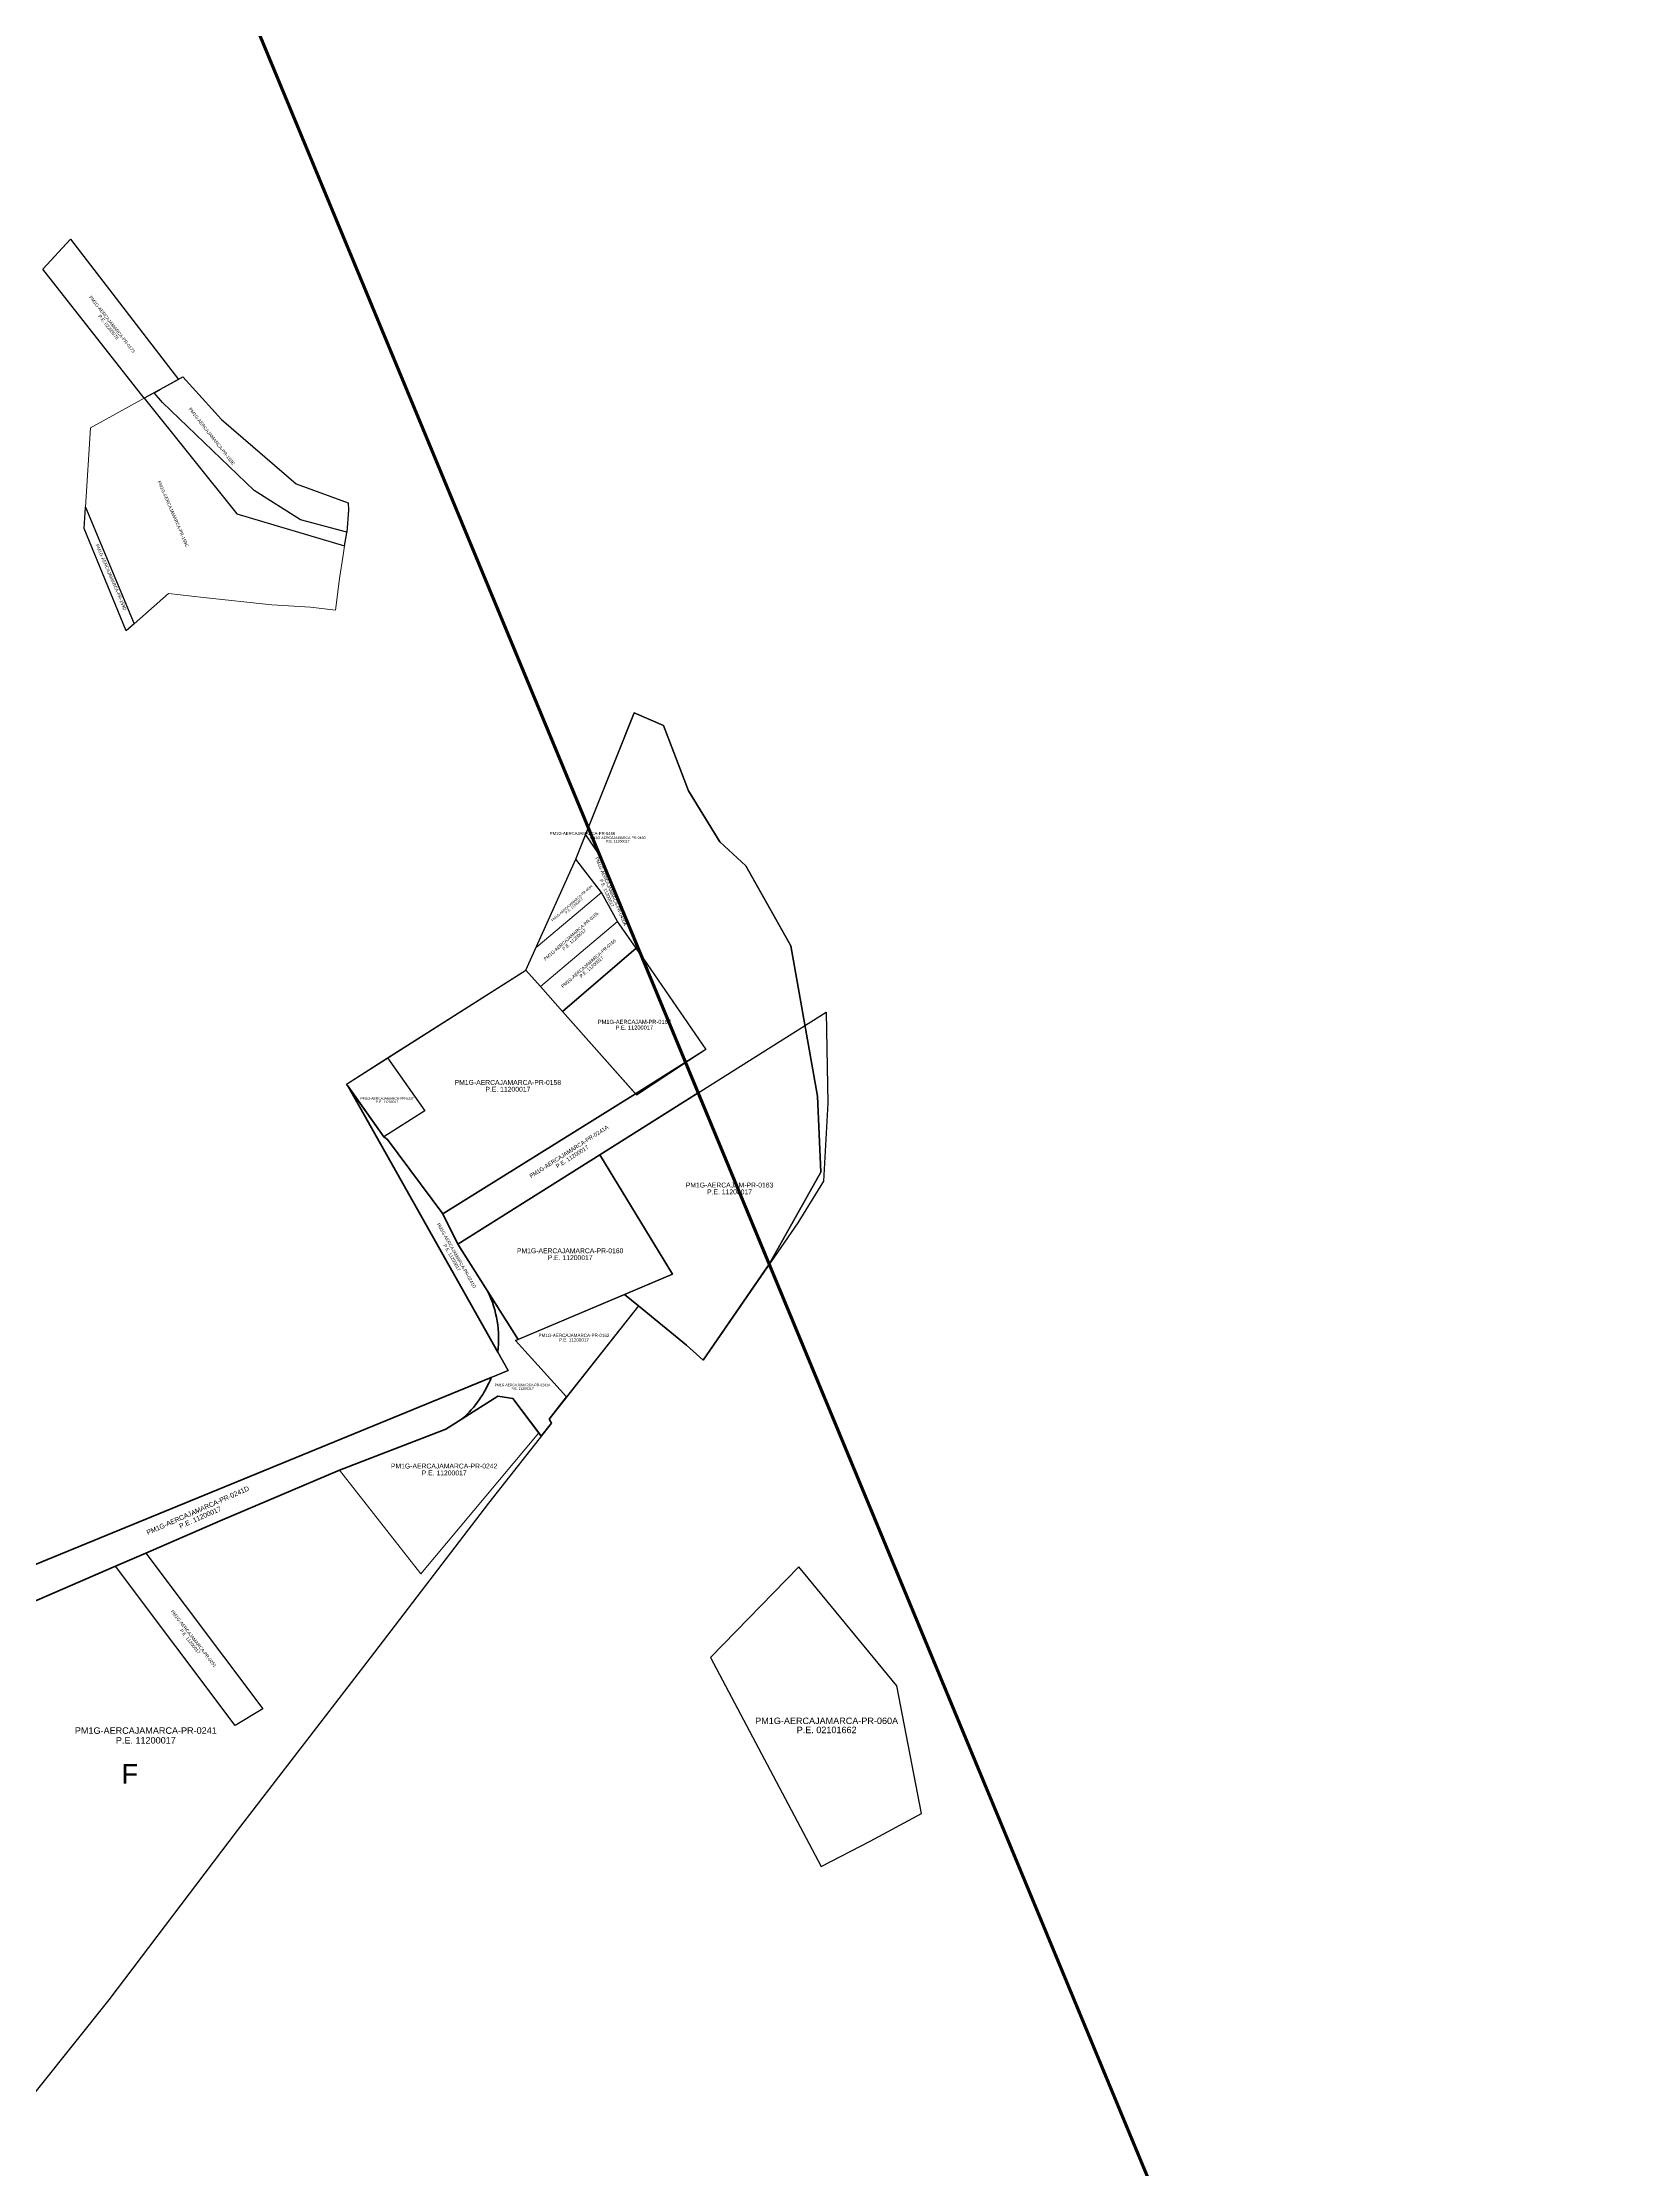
# Model space of a CAD drawing. Header units: inches. Extents: x 339 to 778268, y 30 to 9211417.
# Drawn here: x 777780 to 778268, y 9208600 to 9209256 of the extents above; entities that cross this region are included whole.
import ezdxf
from ezdxf.enums import TextEntityAlignment as Align

# ---------------------------------------------------------------- set-up
doc = ezdxf.new("R2010")
doc.units = ezdxf.units.IN
doc.header["$MEASUREMENT"] = 0
doc.linetypes.add('DASHED2', pattern=[0.375, 0.25, -0.125])
for name, color, linetype in [('AFECTACION', 3, 'Continuous'), ('Codigo predio', 7, 'Continuous'), ('INSCRITO', 1, 'Continuous'), ('manzanas', 2, 'Continuous'), ('MATRIZ 2', 6, 'Continuous'), ('MEMBRETE', 7, 'Continuous'), ('Partida', 7, 'Continuous'), ('PERIMETRICO', 5, 'Continuous'), ('PMD en Modificacion', 36, 'Continuous'), ('POLIGONOS', 3, 'Continuous'), ('POR ADQUIRIR', 7, 'Continuous'), ('PREDIO MATRIZ', 192, 'Continuous')]:
    doc.layers.add(name, color=color, linetype=linetype)
doc.styles.add('ARIAL', font='arial.ttf', dxfattribs={"height": 0.7})
doc.styles.add('SANSSERIF', font='arial.ttf')

msp = doc.modelspace()

# ---------------------------------------------------------------- linework, layer by layer
msp.add_lwpolyline([(777817.26, 9209145.01), (777814.69, 9209148.07), (777811.62, 9209146.38), (777840.18, 9209110.73), (777873.42, 9209100.82), (777874.09, 9209104.9), (777874.1, 9209105.02), (777859.82, 9209108.83), (777845.51, 9209117.94)], close=True)
at = {"layer": 'AFECTACION', "color": 5, "lineweight": 40}
for points in [[(777874.38, 9208934.33), (777885.53, 9208918.56), (777886.7, 9208917.73), (777903.78, 9208894.83), (777908.37, 9208885.53), (777917.62, 9208870.9, -0.145872), (777920.66, 9208852.25)], [(777737.57, 9208770.19), (777918.66, 9208844.41, -0.119664), (777909.7, 9208831.64), (777904.63, 9208828.44), (777871.87, 9208815.81), (777835.05, 9208800.15), (777812.12, 9208790.21), (777802.79, 9208786.16), (777762.08, 9208768.6, -0.198558)]]:
    msp.add_lwpolyline(points, format="xyb", close=True, dxfattribs=at)
at = {"layer": 'INSCRITO', "lineweight": 20}
for points in [[(777794.99, 9209137.19), (777811.62, 9209146.38), (777840.18, 9209110.73), (777873.42, 9209100.82), (777872.96, 9209097.94), (777871.81, 9209090.78), (777870.64, 9209081.02), (777862.87, 9209081.97), (777851, 9209082.69), (777829.86, 9209084.89), (777819.11, 9209086.1), (777808.5, 9209076.76), (777793.51, 9209112.76)], [(777944.72, 9209004.21), (777932.49, 9208977), (777952.67, 9208993.99)], [(777944.72, 9209004.21), (777932.49, 9208977), (777952.67, 9208993.99)], [(777952.67, 9208993.99), (777932.49, 9208977), (777929.36, 9208970.03), (777933.83, 9208964.98), (777957.62, 9208985)], [(777952.67, 9208993.99), (777932.49, 9208977), (777929.36, 9208970.03), (777933.83, 9208964.98), (777957.62, 9208985)], [(777957.62, 9208985), (777933.83, 9208964.98), (777940.65, 9208957.29), (777963.35, 9208976.78)], [(777957.62, 9208985), (777933.83, 9208964.98), (777940.65, 9208957.29), (777963.35, 9208976.78)], [(777940.65, 9208957.29), (777933.83, 9208964.98), (777929.36, 9208970.03), (777886.65, 9208942.93), (777898.2, 9208926.6), (777885.53, 9208918.56), (777886.7, 9208917.73), (777903.78, 9208894.83), (777963.16, 9208931.89)], [(777940.65, 9208957.29), (777933.83, 9208964.98), (777929.36, 9208970.03), (777886.65, 9208942.93), (777898.2, 9208926.6), (777885.53, 9208918.56), (777886.7, 9208917.73), (777903.78, 9208894.83), (777963.16, 9208931.89)], [(777871.87, 9208815.81), (777896.99, 9208783.87), (777933.38, 9208827.31), (777925.28, 9208837.91), (777920.68, 9208838.59), (777904.63, 9208828.44)], [(777871.87, 9208815.81), (777896.99, 9208783.87), (777933.38, 9208827.31), (777925.28, 9208837.91), (777920.68, 9208838.59), (777904.63, 9208828.44)]]:
    msp.add_lwpolyline(points, close=True, dxfattribs=at)
at = {"layer": 'INSCRITO'}
for points in [[(777963.35, 9208976.78), (777940.65, 9208957.29), (777963.48, 9208931.53), (777978.65, 9208941.48), (777965, 9208974.39)], [(777963.35, 9208976.78), (777940.65, 9208957.29), (777963.48, 9208931.53), (777978.65, 9208941.48), (777965, 9208974.39)], [(777982.5, 9208932.18), (777952.19, 9208913.06), (777974.64, 9208876.3), (777959.77, 9208870.01), (777964.06, 9208866.51), (777978.91, 9208854.39), (777984.08, 9208849.75), (778004.44, 9208879.3)], [(777982.5, 9208932.18), (777952.19, 9208913.06), (777974.64, 9208876.3), (777959.77, 9208870.01), (777964.06, 9208866.51), (777978.91, 9208854.39), (777984.08, 9208849.75), (778004.44, 9208879.3)], [(777908.37, 9208885.53), (777952.19, 9208913.06), (777974.64, 9208876.3), (777926.96, 9208856.13)], [(777908.37, 9208885.53), (777952.19, 9208913.06), (777974.64, 9208876.3), (777926.96, 9208856.13)]]:
    msp.add_lwpolyline(points, close=True, dxfattribs=at)
at = {"layer": 'INSCRITO', "flags": 128}
msp.add_lwpolyline([(777873.98, 9208934.89), (777886.65, 9208942.93), (777898.2, 9208926.6), (777885.53, 9208918.56)], close=True, dxfattribs=at)
msp.add_lwpolyline([(777873.98, 9208934.89), (777886.65, 9208942.93), (777898.2, 9208926.6), (777885.53, 9208918.56)], close=True, dxfattribs=at)
at = {"layer": 'INSCRITO', "ltscale": 0.5}
for points in [[(777926.18, 9208855.81), (777959.77, 9208870.01), (777964.06, 9208866.51), (777941.92, 9208838.46)], [(777926.18, 9208855.81), (777959.77, 9208870.01), (777964.06, 9208866.51), (777941.92, 9208838.46)], [(777802.79, 9208786.16), (777812.12, 9208790.21), (777848.17, 9208742.24), (777839.69, 9208737.07)], [(777802.79, 9208786.16), (777812.12, 9208790.21), (777848.17, 9208742.24), (777839.69, 9208737.07)]]:
    msp.add_lwpolyline(points, close=True, dxfattribs=at)
at = {"layer": 'manzanas', "color": 5, "const_width": 0.15}
for points in [[(778011.12, 9208977.51), (777997.23, 9209002.15), (777989.24, 9209009.58), (777979.57, 9209025.32), (777971.82, 9209045.48), (777962.75, 9209049.3), (777948.61, 9209013.92), (777952.19, 9209005.28), (777965, 9208974.39), (777984.89, 9208945.57), (777978.65, 9208941.48), (777982.5, 9208932.18), (778004.44, 9208879.3), (778020.4, 9208907.74), (778019.35, 9208931.13)], [(777948.61, 9209013.92), (777947.71, 9209011.68), (777952.19, 9209005.28)]]:
    msp.add_lwpolyline(points, close=True, dxfattribs=at)
at = {"layer": 'MATRIZ 2', "linetype": 'Continuous', "ltscale": 0.3}
msp.add_lwpolyline([(778011.12, 9208977.51), (777997.23, 9209002.15), (777989.24, 9209009.58), (777979.57, 9209025.32), (777971.82, 9209045.48), (777962.75, 9209049.3), (777948.61, 9209013.92), (777952.19, 9209005.28), (777965, 9208974.39), (777963.35, 9208976.78), (777984.89, 9208945.57), (777963.16, 9208931.89), (777903.78, 9208894.83), (777908.37, 9208885.53), (777952.19, 9208913.06), (777982.5, 9208932.18), (778004.44, 9208879.3), (778020.4, 9208907.74), (778019.35, 9208931.13)], close=True, dxfattribs=at)
msp.add_lwpolyline([(777926.18, 9208855.81), (777926.96, 9208856.13), (777917.62, 9208870.9, -0.145872), (777920.66, 9208852.25), (777923.88, 9208846.55), (777918.66, 9208844.41, -0.119664), (777909.7, 9208831.64), (777920.68, 9208838.59), (777925.28, 9208837.91), (777933.38, 9208827.31), (777934.12, 9208826.33), (777937.27, 9208830.32), (777936.49, 9208831.58), (777941.92, 9208838.46)], format="xyb", close=True, dxfattribs=at)
at = {"layer": 'PERIMETRICO', "ltscale": 0.5}
msp.add_lwpolyline([(777963.35, 9208976.78), (777984.89, 9208945.57), (777963.48, 9208931.53), (777940.65, 9208957.29)], close=True, dxfattribs=at)
msp.add_lwpolyline([(777963.35, 9208976.78), (777984.89, 9208945.57), (777963.48, 9208931.53), (777940.65, 9208957.29)], close=True, dxfattribs=at)
msp.add_lwpolyline([(777978.91, 9208854.39), (777964.06, 9208866.51), (777959.77, 9208870.01), (777974.64, 9208876.3), (777952.19, 9208913.06), (778021.96, 9208957.07), (778022.54, 9208928.97), (778021.19, 9208904.92), (778013.28, 9208892.13), (777984.08, 9208849.75), (777978.91, 9208854.39)], dxfattribs=at)
msp.add_lwpolyline([(777978.91, 9208854.39), (777964.06, 9208866.51), (777959.77, 9208870.01), (777974.64, 9208876.3), (777952.19, 9208913.06), (778021.96, 9208957.07), (778022.54, 9208928.97), (778021.19, 9208904.92), (778013.28, 9208892.13), (777984.08, 9208849.75), (777978.91, 9208854.39)], dxfattribs=at)
at = {"layer": 'PMD en Modificacion', "color": 6, "linetype": 'DASHED2', "ltscale": 0.3, "const_width": 1}
msp.add_lwpolyline([(776952.29, 9211416.36), (778267.48, 9208245.02), (778267.48, 9208245.02), (778266.89, 9208240.35), (778244.84, 9208220.61), (778226.82, 9208208.5), (778168.86, 9208179.33), (778098.65, 9208138.96), (778062.46, 9208120.98), (778033.4, 9208103.2), (777973.04, 9208076.83), (777933.13, 9208057.32), (777487.42, 9209132.64), (777483, 9209136.44), (777483.92, 9209141.08), (777338.18, 9209492.7)], dxfattribs=at)
at = {"layer": 'POLIGONOS', "color": 3, "ltscale": 0.5}
for points in [[(777780.32, 9209186.14), (777788.9, 9209195.46), (777822.13, 9209152.17), (777811.62, 9209146.38)], [(777986.33, 9208758.09), (778020.47, 9208693.57), (778035.62, 9208701.45), (778051.43, 9208709.9), (778043.81, 9208749.32), (778013.57, 9208786)]]:
    msp.add_lwpolyline(points, close=True, dxfattribs=at)
at = {"layer": 'POLIGONOS', "color": 3}
msp.add_lwpolyline([(777814.69, 9209148.07), (777816.59, 9209149.12), (777823.56, 9209152.97), (777835.43, 9209139.85), (777858.5, 9209119.96), (777874.57, 9209114.13), (777874.62, 9209111.88), (777874.1, 9209105.02), (777859.82, 9209108.83), (777845.51, 9209117.94), (777817.26, 9209145.01)], close=True, dxfattribs=at)
at = {"layer": 'POLIGONOS', "color": 2}
msp.add_lwpolyline([(777793.11, 9209106.16), (777793.51, 9209112.76), (777808.5, 9209076.76), (777806.05, 9209074.6)], close=True, dxfattribs=at)
at = {"layer": 'POR ADQUIRIR', "color": 5}
for points in [[(777948.61, 9209013.92), (777947.71, 9209011.68), (777952.19, 9209005.28)], [(777948.61, 9209013.92), (777947.71, 9209011.68), (777952.19, 9209005.28)], [(777944.72, 9209004.21), (777947.71, 9209011.68), (777952.19, 9209005.28), (777965, 9208974.39), (777963.35, 9208976.78), (777957.62, 9208985), (777952.67, 9208993.99)], [(777944.72, 9209004.21), (777947.71, 9209011.68), (777952.19, 9209005.28), (777965, 9208974.39), (777963.35, 9208976.78), (777957.62, 9208985), (777952.67, 9208993.99)]]:
    msp.add_lwpolyline(points, close=True, dxfattribs=at)
at = {"layer": 'POR ADQUIRIR', "ltscale": 0.5}
msp.add_lwpolyline([(777903.78, 9208894.83), (777963.16, 9208931.89), (777963.48, 9208931.53), (777978.65, 9208941.48), (777982.5, 9208932.18), (777952.15, 9208913.03), (777908.37, 9208885.53)], close=True, dxfattribs=at)
msp.add_lwpolyline([(777903.78, 9208894.83), (777963.16, 9208931.89), (777963.48, 9208931.53), (777978.65, 9208941.48), (777982.5, 9208932.18), (777952.15, 9208913.03), (777908.37, 9208885.53)], close=True, dxfattribs=at)
at = {"layer": 'POR ADQUIRIR', "color": 5}
for points in [[(777874.38, 9208934.33), (777885.53, 9208918.56), (777886.7, 9208917.73), (777903.78, 9208894.83), (777908.37, 9208885.53), (777917.62, 9208870.9, -0.145872), (777920.66, 9208852.25)], [(777874.38, 9208934.33), (777885.53, 9208918.56), (777886.7, 9208917.73), (777903.78, 9208894.83), (777908.37, 9208885.53), (777917.62, 9208870.9, -0.145872), (777920.66, 9208852.25)], [(777737.57, 9208770.19), (777918.66, 9208844.41, -0.119664), (777909.7, 9208831.64), (777904.63, 9208828.44), (777871.87, 9208815.81), (777835.05, 9208800.15), (777812.12, 9208790.21), (777802.79, 9208786.16), (777762.08, 9208768.6, -0.198558)], [(777737.57, 9208770.19), (777918.66, 9208844.41, -0.119664), (777909.7, 9208831.64), (777904.63, 9208828.44), (777871.87, 9208815.81), (777835.05, 9208800.15), (777812.12, 9208790.21), (777802.79, 9208786.16), (777762.08, 9208768.6, -0.198558)]]:
    msp.add_lwpolyline(points, format="xyb", close=True, dxfattribs=at)
at = {"layer": 'POR ADQUIRIR', "ltscale": 0.5}
msp.add_lwpolyline([(777909.7, 9208831.64, 0.119664), (777918.66, 9208844.41), (777923.88, 9208846.55), (777920.66, 9208852.25, 0.145872), (777917.62, 9208870.9), (777926.96, 9208856.13), (777926.18, 9208855.81), (777941.92, 9208838.46), (777936.49, 9208831.58), (777937.27, 9208830.32), (777934.12, 9208826.33), (777925.28, 9208837.91), (777920.68, 9208838.59)], format="xyb", close=True, dxfattribs=at)
msp.add_lwpolyline([(777909.7, 9208831.64, 0.119664), (777918.66, 9208844.41), (777923.88, 9208846.55), (777920.66, 9208852.25, 0.145872), (777917.62, 9208870.9), (777926.96, 9208856.13), (777926.18, 9208855.81), (777941.92, 9208838.46), (777936.49, 9208831.58), (777937.27, 9208830.32), (777934.12, 9208826.33), (777925.28, 9208837.91), (777920.68, 9208838.59)], format="xyb", close=True, dxfattribs=at)
at = {"layer": 'PREDIO MATRIZ'}
msp.add_lwpolyline([(777734.14, 9208768.78), (777923.88, 9208846.55), (777874.38, 9208934.33), (777873.98, 9208934.89), (777929.36, 9208970.03), (777944.72, 9209004.21), (777962.75, 9209049.3), (777971.82, 9209045.48), (777979.57, 9209025.32), (777989.24, 9209009.58), (777997.23, 9209002.15), (778011.12, 9208977.51), (778019.35, 9208931.13), (778020.4, 9208907.74), (778004.44, 9208879.3), (777984.08, 9208849.75), (777978.91, 9208854.39), (777964.06, 9208866.51), (777936.49, 9208831.58), (777937.27, 9208830.32), (777917.78, 9208805.62), (777881.29, 9208757.98), (777840.32, 9208704.71), (777800.69, 9208652.5), (777768.54, 9208612.17)], dxfattribs=at)

# ---------------------------------------------------------------- texts
at = {"layer": 'Codigo predio', "color": 1, "lineweight": 15, "style": 'ARIAL'}
for s, rotation, p in [('PM1G-AERCAJAMARCA-PR-0173', 308.09469, (777801.3, 9209168.86)), ('PM1G-AERCAJAMARCA-PR-159E', 308.09469, (777832.05, 9209134.31)), ('PM1G-AERCAJAMARCA-PR-159C', 293.29325, (777820.07, 9209110.49)), ('PM1G-AERCAJAMARCA-PR-159D', 293.29325, (777800.94, 9209090.96))]:
    msp.add_text(s, height=1, rotation=rotation, dxfattribs=at).set_placement(p, align=Align.CENTER)
at = {"layer": 'Codigo predio', "lineweight": 15, "style": 'ARIAL'}
for s, height, p in [('PM1G-AERCAJAMARCA-PR-0450', 0.7812, (777957.71, 9209010.45)), ('PM1G-AERCAJAMARCA-PR-0450', 0.7812, (777957.71, 9209010.45)), ('PM1G-AERCAJAM-PR-0167', 1.25, (777962.83, 9208953.44)), ('PM1G-AERCAJAM-PR-0167', 1.25, (777962.83, 9208953.44)), ('PM1G-AERCAJAMARCA-PR-0158', 1.5, (777923.8, 9208934.63)), ('PM1G-AERCAJAMARCA-PR-0158', 1.5, (777923.8, 9208934.63)), ('PM1G-AERCAJAMARCA-PR-0337', 0.75, (777886.53, 9208930.06)), ('PM1G-AERCAJAMARCA-PR-0337', 0.75, (777886.53, 9208930.06)), ('PM1G-AERCAJAM-PR-0163', 1.5, (777992.19, 9208902.98)), ('PM1G-AERCAJAM-PR-0163', 1.5, (777992.19, 9208902.98)), ('PM1G-AERCAJAMARCA-PR-0160', 1.5, (777943.02, 9208882.72)), ('PM1G-AERCAJAMARCA-PR-0160', 1.5, (777943.02, 9208882.72)), ('PM1G-AERCAJAMARCA-PR-0162', 1, (777944.18, 9208856.88)), ('PM1G-AERCAJAMARCA-PR-0162', 1, (777944.18, 9208856.88)), ('PM1G-AERCAJAMARCA-PR-0241A', 0.75, (777928.3, 9208841.71)), ('PM1G-AERCAJAMARCA-PR-0241A', 0.75, (777928.3, 9208841.71)), ('PM1G-AERCAJAMARCA-PR-0242', 1.5, (777904.14, 9208816.33)), ('PM1G-AERCAJAMARCA-PR-0242', 1.5, (777904.14, 9208816.33)), ('PM1G-AERCAJAMARCA-PR-0241', 2, (777812.1, 9208734.51)), ('PM1G-AERCAJAMARCA-PR-0241', 2, (777812.1, 9208734.51))]:
    msp.add_text(s, height=height, dxfattribs=at).set_placement(p, align=Align.CENTER)
for s, height, rotation, p in [('PM1G-AERCAJAMARCA-PR-0450A', 1, 293.21416, (777955.17, 9208994.11)), ('PM1G-AERCAJAMARCA-PR-0450A', 1, 293.21416, (777955.17, 9208994.11)), ('PM1G-AERCAJAMARCA-PR-0164', 0.75, 41.2834, (777943.8, 9208990.38)), ('PM1G-AERCAJAMARCA-PR-0164', 0.75, 41.2834, (777943.8, 9208990.38)), ('PM1G-AERCAJAMARCA-PR-0165', 1, 41.2834, (777943.64, 9208980.11)), ('PM1G-AERCAJAMARCA-PR-0165', 1, 41.2834, (777943.64, 9208980.11)), ('PM1G-AERCAJAMARCA-PR-0166', 1, 41.2834, (777949.02, 9208971.69)), ('PM1G-AERCAJAMARCA-PR-0166', 1, 41.2834, (777949.02, 9208971.69)), ('PM1G-AERCAJAMARCA-PR-0241A', 1.25, 32.67749, (777942.98, 9208913.54)), ('PM1G-AERCAJAMARCA-PR-0241A', 1.25, 32.67749, (777942.98, 9208913.54)), ('PM1G-AERCAJAMARCA-PR-0241D', 1, 299.81093, (777907.52, 9208881.74)), ('PM1G-AERCAJAMARCA-PR-0241D', 1, 299.81093, (777907.52, 9208881.74)), ('PM1G-AERCAJAMARCA-PR-0241D', 1.5, 23.77548, (777828.44, 9208802.73)), ('PM1G-AERCAJAMARCA-PR-0241D', 1.5, 23.77548, (777828.44, 9208802.73)), ('PM1G-AERCAJAMARCA-PR-0251', 1, 307.91573, (777826.45, 9208763.55)), ('PM1G-AERCAJAMARCA-PR-0251', 1, 307.91573, (777826.45, 9208763.55))]:
    msp.add_text(s, height=height, rotation=rotation, dxfattribs=at).set_placement(p, align=Align.CENTER)
at = {"layer": 'Codigo predio', "color": 1, "lineweight": 15, "style": 'ARIAL'}
msp.add_text('PM1G-AERCAJAMARCA-PR-060A', height=2, dxfattribs=at).set_placement((778022.15, 9208737.52), align=Align.CENTER)
at = {"layer": 'MEMBRETE', "insert": (777946.83, 9209012.63), "char_height": 0.9235, "width": 32.1431, "attachment_point": 2, "style": 'SANSSERIF'}
msp.add_mtext('{\\fSansSerif|b0|i0|c2|p2;\\C7;PM1G-AERCAJAMARCA-PR-0450}', dxfattribs=at)
at = {"layer": 'Partida', "color": 1, "lineweight": 15, "style": 'ARIAL'}
msp.add_text('P.E. 02283976', height=1, rotation=308.09469, dxfattribs=at).set_placement((777800.19, 9209167.99), align=Align.CENTER)
at = {"layer": 'Partida', "lineweight": 15, "style": 'ARIAL'}
for height, p in [(0.7812, (777957.71, 9209009.35)), (0.7812, (777957.71, 9209009.35)), (1.25, (777962.83, 9208951.68)), (1.25, (777962.83, 9208951.68)), (0.75, (777886.53, 9208929)), (0.75, (777886.53, 9208929)), (1.5, (777923.8, 9208932.52)), (1.5, (777923.8, 9208932.52)), (1.5, (777992.19, 9208900.87)), (1.5, (777992.19, 9208900.87)), (1.5, (777943.02, 9208880.6)), (1.5, (777943.02, 9208880.6)), (1, (777944.18, 9208855.48)), (1, (777944.18, 9208855.48)), (0.75, (777928.3, 9208840.58)), (0.75, (777928.3, 9208840.58)), (1.5, (777904.14, 9208814.21)), (1.5, (777904.14, 9208814.21)), (2, (777812.1, 9208731.51)), (2, (777812.1, 9208731.51))]:
    msp.add_text('P.E. 11200017', height=height, dxfattribs=at).set_placement(p, align=Align.CENTER)
for height, rotation, p in [(1, 293.21416, (777953.88, 9208993.56)), (1, 293.21416, (777953.88, 9208993.56)), (0.75, 41.2834, (777944.49, 9208989.59)), (0.75, 41.2834, (777944.49, 9208989.59)), (1, 41.2834, (777944.57, 9208979.06)), (1, 41.2834, (777944.57, 9208979.06)), (1, 41.2834, (777949.95, 9208970.63)), (1, 41.2834, (777949.95, 9208970.63)), (1.25, 32.67749, (777944, 9208911.96)), (1.25, 32.67749, (777944, 9208911.96)), (1, 299.81093, (777906.13, 9208881.12)), (1, 299.81093, (777906.13, 9208881.12)), (1.5, 23.77548, (777829.15, 9208800.55)), (1.5, 23.77548, (777829.15, 9208800.55)), (1, 307.91573, (777825.34, 9208762.69)), (1, 307.91573, (777825.34, 9208762.69))]:
    msp.add_text('P.E. 11200017', height=height, rotation=rotation, dxfattribs=at).set_placement(p, align=Align.CENTER)
at = {"layer": 'Partida', "color": 1, "lineweight": 15, "style": 'ARIAL'}
msp.add_text('P.E. 02101662', height=2, dxfattribs=at).set_placement((778022.15, 9208734.71), align=Align.CENTER)
at = {"layer": 'Partida', "color": 2, "lineweight": 15, "style": 'ARIAL'}
msp.add_text('F', height=6, dxfattribs=at).set_placement((777807.16, 9208719.18), align=Align.CENTER)

doc.saveas('drawing.dxf')
